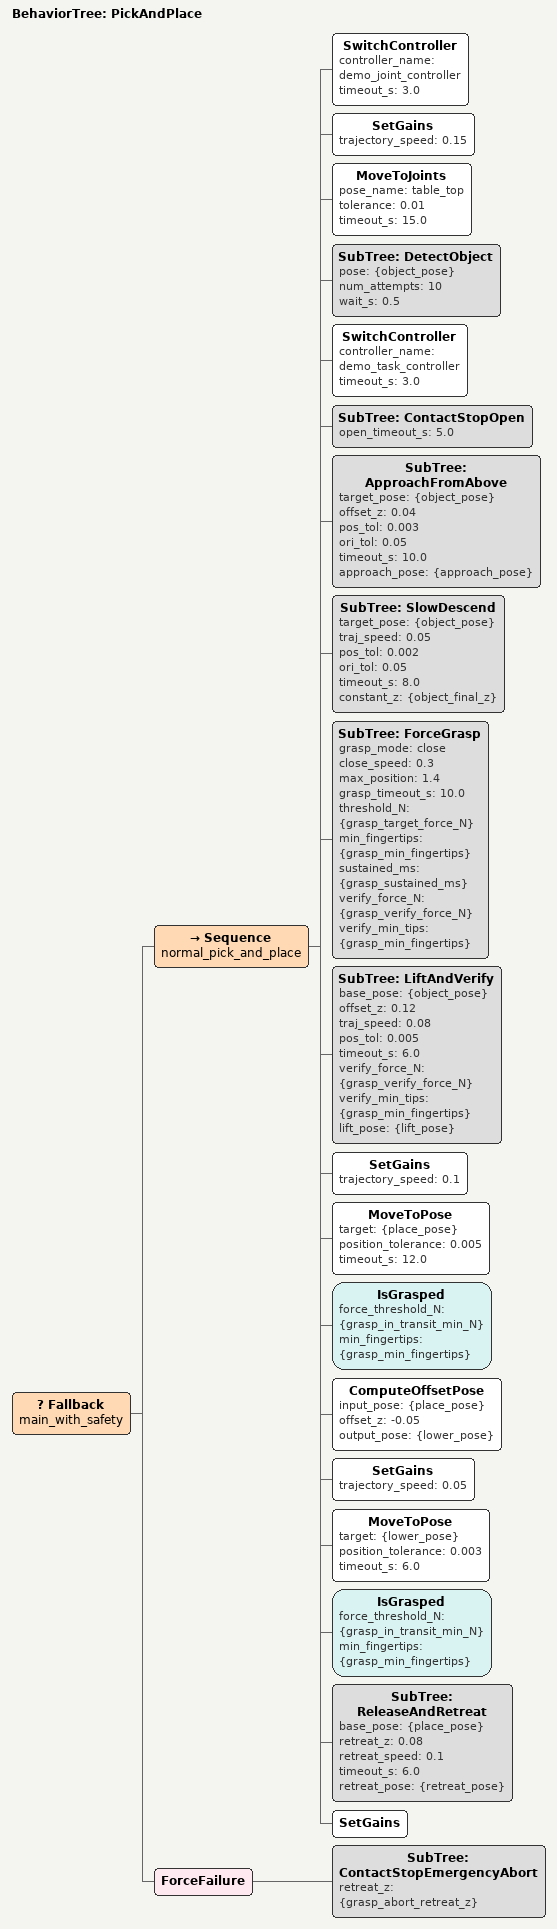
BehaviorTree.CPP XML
<!-- file: trees/pick_and_place_contact_stop.xml -->
<!-- UR5e + Hand Pick-and-Place demo (contact_stop grasp variant) -->
<!-- BehaviorTree.CPP v4 syntax -->

<root BTCPP_format="4" main_tree_to_execute="PickAndPlace">

  <include path="common_motions.xml"/>

  <BehaviorTree ID="PickAndPlace">
    <Fallback name="main_with_safety">

      <Sequence name="normal_pick_and_place">

        <!-- Phase 1: Move to table_top joint pose                     -->
        <SwitchController controller_name="demo_joint_controller"
                          timeout_s="3.0"/>

        <SetGains
                  trajectory_speed="0.15"/>

        <MoveToJoints pose_name="table_top"
                      tolerance="0.01"
                      timeout_s="15.0"/>

        <!-- Phase 2: Detect object via vision                         -->
        <SubTree ID="DetectObject"
                 pose="{object_pose}"
                 num_attempts="10"
                 wait_s="0.5"/>

        <!-- Phase 3: Switch to task-space controller                  -->
        <SwitchController controller_name="demo_task_controller"
                          timeout_s="3.0"/>

        <!-- Phase 4: Pre-shape hand and approach from above           -->
        <SubTree ID="ContactStopOpen"
                 open_timeout_s="5.0"/>

        <SubTree ID="ApproachFromAbove"
                 target_pose="{object_pose}"
                 offset_z="0.04"
                 pos_tol="0.003"
                 ori_tol="0.05"
                 timeout_s="10.0"
                 approach_pose="{approach_pose}"/>

        <!-- Phase 5: Slow descend to object                           -->
        <SubTree ID="SlowDescend"
                 target_pose="{object_pose}"
                 traj_speed="0.05"
                 pos_tol="0.002"
                 ori_tol="0.05"
                 timeout_s="8.0"
                 constant_z="{object_final_z}"/>

        <!-- Phase 6: Force-based grasp (single attempt, no retry)     -->
        <SubTree ID="ForceGrasp"
                 grasp_mode="close"
                 close_speed="0.3"
                 max_position="1.4"
                 grasp_timeout_s="10.0"
                 threshold_N="{grasp_target_force_N}"
                 min_fingertips="{grasp_min_fingertips}"
                 sustained_ms="{grasp_sustained_ms}"
                 verify_force_N="{grasp_verify_force_N}"
                 verify_min_tips="{grasp_min_fingertips}"/>

        <!-- Phase 7: Lift object and verify grasp                     -->
        <SubTree ID="LiftAndVerify"
                 base_pose="{object_pose}"
                 offset_z="0.12"
                 traj_speed="0.08"
                 pos_tol="0.005"
                 timeout_s="6.0"
                 verify_force_N="{grasp_verify_force_N}"
                 verify_min_tips="{grasp_min_fingertips}"
                 lift_pose="{lift_pose}"/>

        <!-- Phase 8: Transport to goal position (with in-transit      -->
        <!--   drop guard immediately after the move completes).       -->
        <SetGains
                  trajectory_speed="0.1"/>

        <MoveToPose target="{place_pose}"
                    position_tolerance="0.005"
                    timeout_s="12.0"/>

        <IsGrasped force_threshold_N="{grasp_in_transit_min_N}"
                   min_fingertips="{grasp_min_fingertips}"/>

        <!-- Phase 9: Lower to release height (with drop guard).       -->
        <ComputeOffsetPose input_pose="{place_pose}"
                           offset_z="-0.05"
                           output_pose="{lower_pose}"/>
        <SetGains
                  trajectory_speed="0.05"/>
        <MoveToPose target="{lower_pose}"
                    position_tolerance="0.003"
                    timeout_s="6.0"/>

        <IsGrasped force_threshold_N="{grasp_in_transit_min_N}"
                   min_fingertips="{grasp_min_fingertips}"/>

        <!-- Phase 10: Release and retreat                             -->
        <SubTree ID="ReleaseAndRetreat"
                 base_pose="{place_pose}"
                 retreat_z="0.08"
                 retreat_speed="0.1"
                 timeout_s="6.0"
                 retreat_pose="{retreat_pose}"/>

        <!-- Restore original controller gains -->
        <SetGains/>

      </Sequence>

      <!-- ── Failure path: open hand + retreat, then propagate FAILURE -->
      <ForceFailure>
        <SubTree ID="ContactStopEmergencyAbort"
                 retreat_z="{grasp_abort_retreat_z}"/>
      </ForceFailure>

    </Fallback>
  </BehaviorTree>

</root>
